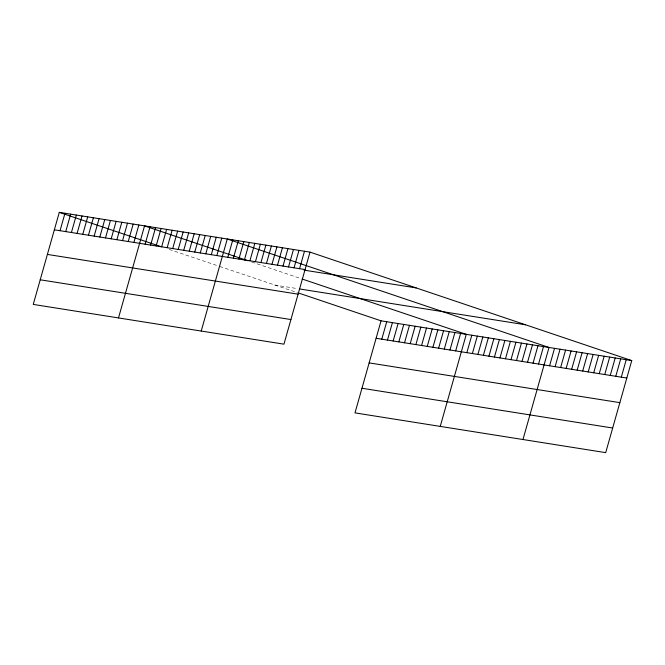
<?xml version="1.0" encoding="UTF-8"?>
<svg xmlns="http://www.w3.org/2000/svg" width="665" height="665" viewBox="0 0 665 665"><rect width="100%" height="100%" fill="white"/><g stroke="black" fill="none" stroke-linecap="round" stroke-linejoin="round"><path stroke-width="0.5" stroke-dasharray="3.33 2.49" d="M274.869 285.036L297.596 288.643M251.644 261.993L301.203 278.693M169.209 249.417L218.768 266.125M219.699 266.441L297.554 292.683"/><path stroke-width="1" d="M310.006 252.118L59.293 212.359L33.25 304.412L283.955 344.171L310.006 252.118L631.75 360.588L605.707 452.641L354.994 412.882L381.045 320.829L631.75 360.588M60.041 230.705L64.979 213.266M65.727 231.603L70.665 214.163M71.413 232.509L76.342 215.069M77.09 233.407L82.028 215.967M82.776 234.313L87.713 216.865M88.453 235.21L93.391 217.771M94.139 236.117L99.077 218.669M99.825 237.014L104.762 219.575M105.502 237.912L110.44 220.472M111.188 238.818L116.126 221.37M116.874 239.716L121.803 222.276M122.551 240.622L127.489 223.174M128.237 241.52L133.175 224.08M133.923 242.417L138.852 224.978M118.495 317.928L144.538 225.884L247.987 260.755M145.12 244.196L150.057 226.757M150.631 245.069L155.568 227.629M156.15 245.95L161.088 228.502M161.661 246.823L166.599 229.375M167.181 247.696L172.119 230.256M172.692 248.569L177.63 231.129M178.212 249.441L183.149 232.002M183.723 250.323L188.661 232.875M189.242 251.195L194.18 233.756M194.762 252.068L199.691 234.629M200.273 252.941L205.211 235.501M205.793 253.822L210.722 236.374M211.304 254.695L216.241 237.247M216.823 255.568L221.753 238.128M201.221 331.045L227.272 239.001L549.016 347.471L522.973 439.515M227.854 257.313L232.783 239.874M233.365 258.195L238.303 240.747M238.885 259.067L243.814 241.628M244.396 259.94L249.333 242.501M249.915 260.813L254.853 243.373M255.427 261.694L260.364 244.246M260.946 262.567L265.884 245.127M266.457 263.44L271.395 246M271.977 264.313L276.914 246.873M277.488 265.185L282.425 247.746M283.007 266.067L287.945 248.619M288.519 266.939L293.456 249.5M294.038 267.812L298.976 250.373M299.558 268.685L304.487 251.245M381.785 339.175L386.722 321.735M387.471 340.073L392.408 322.633M393.156 340.979L398.094 323.539M398.834 341.877L403.771 324.437M404.519 342.783L409.457 325.335M410.205 343.68L415.135 326.241M415.883 344.586L420.82 327.138M421.568 345.484L426.506 328.045M427.254 346.382L432.183 328.942M432.932 347.288L437.869 329.84M438.617 348.186L443.555 330.746M444.295 349.092L449.232 331.644M449.981 349.99L454.918 332.55M455.666 350.887L460.604 333.448M440.238 426.398L466.281 334.354L302.134 279.009M466.863 352.666L471.801 335.226M472.374 353.539L477.312 336.099M477.894 354.42L482.832 336.972M483.405 355.293L488.343 337.845M488.925 356.166L493.862 338.726M494.444 357.038L499.373 339.599M499.955 357.911L504.893 340.472M505.475 358.792L510.404 341.344M510.986 359.665L515.924 342.226M516.505 360.538L521.435 343.098M522.017 361.411L526.954 343.971M527.536 362.292L532.466 344.844M533.047 363.165L537.985 345.717M538.567 364.038L543.505 346.598M549.598 365.783L554.535 348.344M555.109 366.664L560.046 349.216M560.628 367.537L565.566 350.098M566.139 368.41L571.077 350.97M571.659 369.283L576.597 351.843M577.17 370.164L582.108 352.716M582.69 371.037L587.627 353.597M588.209 371.91L593.138 354.47M593.72 372.782L598.658 355.343M599.24 373.663L604.169 356.216M604.751 374.536L609.689 357.088M610.27 375.409L615.2 357.969M615.782 376.282L620.719 358.842M621.301 377.155L626.231 359.715M54.364 229.807L305.069 269.566M304.03 270.131L416.182 287.912M299.491 288.943L525.574 324.794M47.398 254.421L298.103 294.179M40.216 279.79L290.921 319.549M376.107 338.277L626.812 378.036M369.142 362.891L619.846 402.649M361.959 388.26L612.673 428.019M59.293 212.359L160.938 246.624M299.366 293.298L381.045 320.829"/></g></svg>
